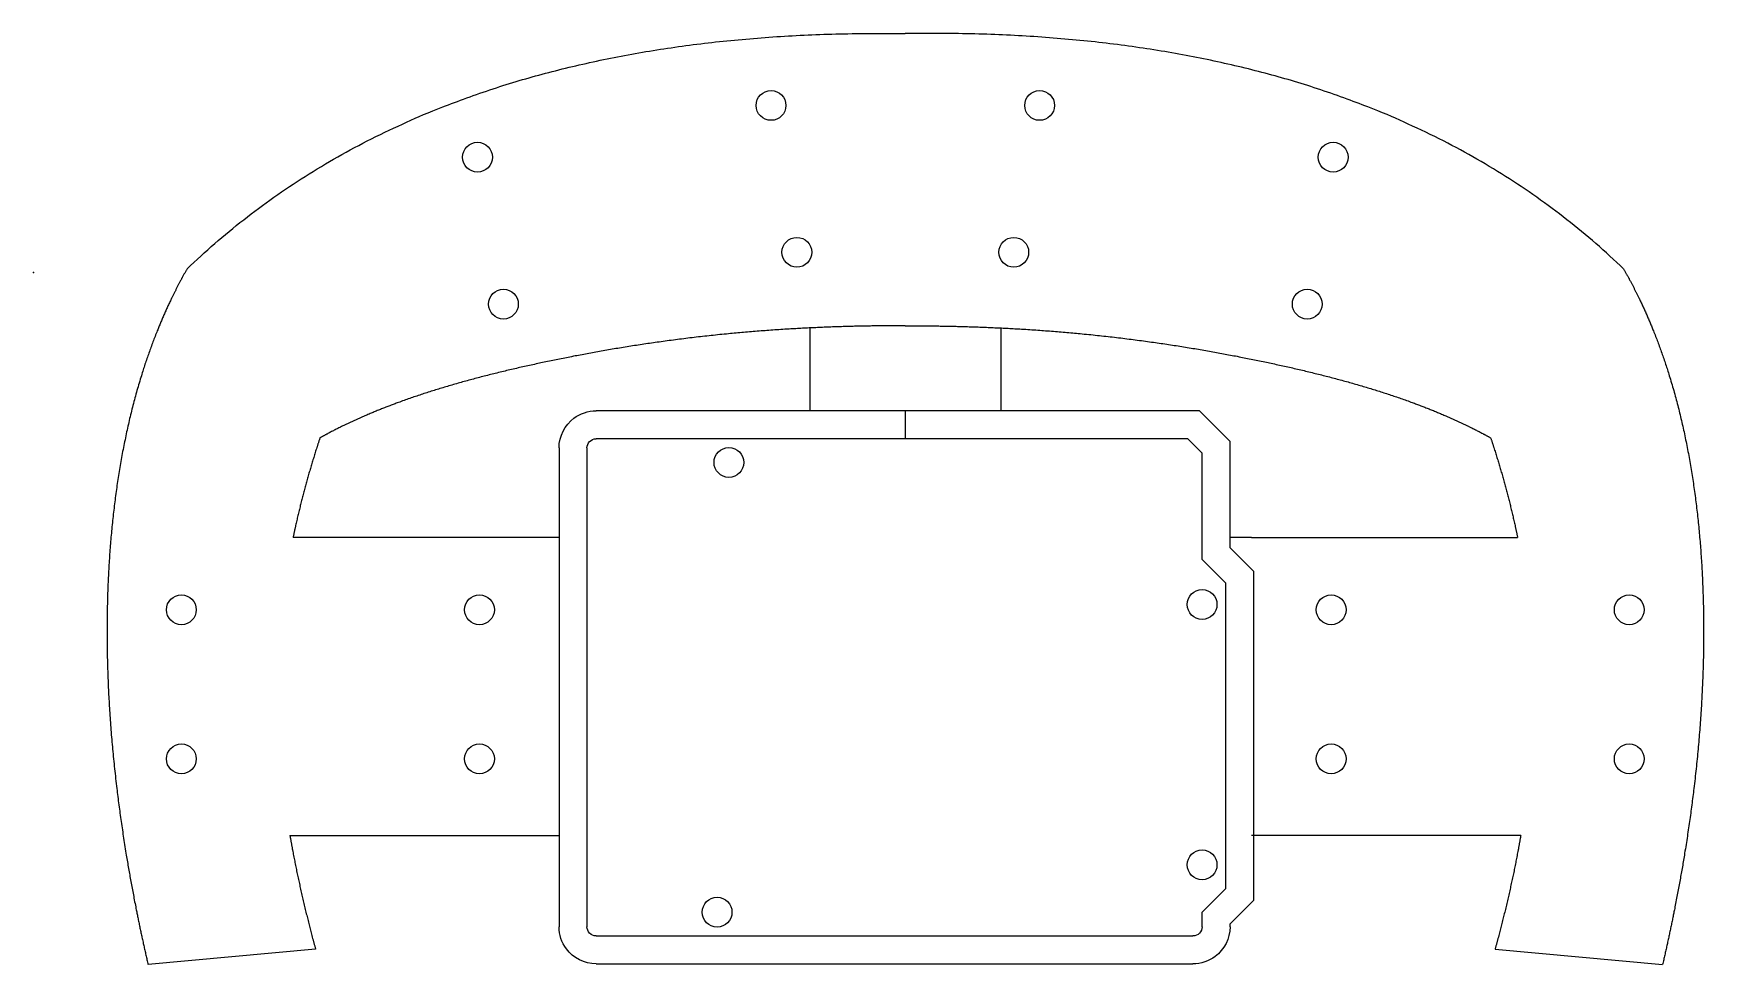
# Model space of a CAD drawing. Header units: millimetres. Extents: x -94 to 86, y 21 to 121.
import ezdxf

# ---------------------------------------------------------------- set-up
doc = ezdxf.new("R2010")
doc.units = ezdxf.units.MM
doc.layers.get('0').update_dxf_attribs({"linetype": 'CONTINUOUS'})

msp = doc.modelspace()

# ---------------------------------------------------------------- linework, layer by layer
for p, q in [((-10.25, 89.02), (-10.25, 80.13)), ((10.25, 89.02), (10.25, 80.13)), ((31.58, 80.13), (-33.19, 80.13)), ((0, 80.13), (0, 77.13)), ((34.86, 76.85), (31.58, 80.13)), ((30.34, 77.13), (-33.19, 77.13)), ((30.34, 77.13), (-33.19, 77.13)), ((31.86, 75.6), (30.34, 77.13)), ((31.86, 75.6), (30.34, 77.13)), ((-37.18, 76.14), (-37.18, 24.77)), ((-34.18, 76.14), (-34.18, 24.77)), ((-34.18, 76.14), (-34.18, 24.77)), ((31.86, 64.18), (31.86, 75.6)), ((31.86, 64.18), (31.86, 75.6)), ((34.86, 65.42), (34.86, 76.85)), ((-37.18, 66.55), (-65.73, 66.55)), ((37.18, 66.55), (34.86, 66.55)), ((37.18, 66.55), (65.73, 66.55)), ((37.4, 62.88), (34.86, 65.42)), ((34.4, 61.64), (31.86, 64.18)), ((34.4, 61.64), (31.86, 64.18)), ((37.4, 27.63), (37.4, 62.88)), ((34.4, 28.87), (34.4, 61.64)), ((34.4, 28.87), (34.4, 61.64)), ((-66.07, 34.55), (-37.18, 34.55)), ((66.07, 34.55), (37.18, 34.55)), ((31.86, 26.33), (34.4, 28.87)), ((31.86, 26.33), (34.4, 28.87)), ((34.86, 25.09), (37.4, 27.63)), ((31.86, 24.77), (31.86, 26.33)), ((31.86, 24.77), (31.86, 26.33)), ((-33.19, 23.79), (30.86, 23.79)), ((-33.19, 23.79), (30.86, 23.79)), ((30.86, 23.79), (30.87, 23.79)), ((30.86, 23.79), (30.87, 23.79)), ((34.86, 24.77), (34.86, 25.09)), ((-63.31, 22.35), (-81.3, 20.71)), ((63.31, 22.35), (81.3, 20.71)), ((-33.19, 20.79), (30.86, 20.79)), ((30.86, 20.79), (30.87, 20.79))]:
    msp.add_line(p, q)
for centre in [(-14.42, 112.9), (14.42, 112.9), (-45.93, 107.34), (45.93, 107.34), (-11.64, 97.14), (11.64, 97.14), (-43.15, 91.58), (43.15, 91.58), (-18.94, 74.59), (-18.94, 74.59), (-77.72, 58.78), (-77.72, 58.78), (-45.72, 58.78), (-45.72, 58.78), (31.86, 59.35), (31.86, 59.35), (45.72, 58.78), (45.72, 58.78), (77.72, 58.78), (77.72, 58.78), (-77.72, 42.78), (-77.72, 42.78), (-45.72, 42.78), (-45.72, 42.78), (45.72, 42.78), (45.72, 42.78), (77.72, 42.78), (77.72, 42.78), (31.86, 31.41), (31.86, 31.41), (-20.21, 26.33), (-20.21, 26.33)]:
    msp.add_circle(centre, 1.6)
for points, degree in [([(-77.11, 95.37), (-50, 121.36), (0, 120.61)], 2), ([(77.11, 95.37), (50, 121.36), (0, 120.61)], 2), ([(-77.11, 95.37), (-77.78, 94.19), (-79.06, 91.76), (-80.75, 87.99), (-82.57, 82.7), (-84.19, 75.72), (-85.23, 68.47), (-85.74, 61.02), (-85.78, 53.41), (-85.37, 45.62), (-84.51, 37.63), (-83.46, 31.02), (-82.47, 25.92), (-81.7, 22.46), (-81.3, 20.71)], 5), ([(77.11, 95.37), (77.78, 94.19), (79.06, 91.76), (80.75, 87.99), (82.57, 82.7), (84.19, 75.72), (85.23, 68.47), (85.74, 61.02), (85.78, 53.41), (85.37, 45.62), (84.51, 37.63), (83.46, 31.02), (82.47, 25.92), (81.7, 22.46), (81.3, 20.71)], 5), ([(0, 89.26), (-1.72, 89.26), (-5.07, 89.23), (-9.88, 89.09), (-15.87, 88.74), (-22.79, 88.05), (-29.27, 87.15), (-35.46, 86.06), (-41.46, 84.81), (-47.28, 83.37), (-52.86, 81.68), (-57.06, 80.08), (-60.03, 78.72), (-61.92, 77.74), (-62.84, 77.23)], 5), ([(0, 89.26), (1.72, 89.26), (5.07, 89.23), (9.88, 89.09), (15.87, 88.74), (22.79, 88.05), (29.27, 87.15), (35.46, 86.06), (41.46, 84.81), (47.28, 83.37), (52.86, 81.68), (57.06, 80.08), (60.03, 78.72), (61.92, 77.74), (62.84, 77.23)], 5), ([(-34.18, 76.14), (-34.18, 76.69), (-33.74, 77.13), (-33.19, 77.13)], 3), ([(-34.18, 76.14), (-34.18, 76.69), (-33.74, 77.13), (-33.19, 77.13)], 3), ([(-33.19, 23.79), (-33.74, 23.79), (-34.18, 24.22), (-34.18, 24.77)], 3), ([(-33.19, 23.79), (-33.74, 23.79), (-34.18, 24.22), (-34.18, 24.77)], 3), ([(31.86, 24.77), (31.86, 24.22), (31.42, 23.79), (30.87, 23.79)], 3), ([(31.86, 24.77), (31.86, 24.22), (31.42, 23.79), (30.87, 23.79)], 3)]:
    msp.add_open_spline(points, degree=degree)
for points, degree, knots in [([(-37.18, 76.14), (-37.18, 77.41), (-36.55, 78.61), (-35.58, 79.34), (-34.91, 79.84), (-34.06, 80.13), (-33.19, 80.13)], 3, [-12.253985, -12.253985, -12.253985, -12.253985, -11.660115, -11.660115, -11.660115, -11.253985, -11.253985, -11.253985, -11.253985]), ([(-62.84, 77.23), (-63.19, 76.19), (-63.85, 74.11), (-64.46, 71.98), (-65.01, 69.84), (-65.49, 67.69), (-65.72, 66.59), (-65.73, 66.55)], 5, [0, 0, 0, 0, 0, 0, 0.1, 0.2, 0.2037485, 0.2037485, 0.2037485, 0.2037485, 0.2037485, 0.2037485]), ([(62.84, 77.23), (63.19, 76.19), (63.85, 74.11), (64.46, 71.98), (65.01, 69.84), (65.49, 67.69), (65.72, 66.59), (65.73, 66.55)], 5, [0, 0, 0, 0, 0, 0, 0.1, 0.2, 0.2037485, 0.2037485, 0.2037485, 0.2037485, 0.2037485, 0.2037485]), ([(-66.07, 34.55), (-66.04, 34.4), (-65.82, 33.12), (-65.36, 30.7), (-64.83, 28.26), (-64.24, 25.81), (-63.63, 23.5), (-63.31, 22.35)], 5, [0.7870316, 0.7870316, 0.7870316, 0.7870316, 0.7870316, 0.7870316, 0.8, 0.9, 1, 1, 1, 1, 1, 1]), ([(66.07, 34.55), (66.04, 34.4), (65.82, 33.12), (65.36, 30.7), (64.83, 28.26), (64.24, 25.81), (63.63, 23.5), (63.31, 22.35)], 5, [0.7870316, 0.7870316, 0.7870316, 0.7870316, 0.7870316, 0.7870316, 0.8, 0.9, 1, 1, 1, 1, 1, 1]), ([(-33.19, 20.79), (-34.46, 20.79), (-35.66, 21.41), (-36.39, 22.39), (-36.89, 23.06), (-37.18, 23.91), (-37.18, 24.77)], 3, [-14.338644, -14.338644, -14.338644, -14.338644, -13.744778, -13.744778, -13.744778, -13.338644, -13.338644, -13.338644, -13.338644]), ([(34.86, 24.77), (34.86, 23.5), (34.24, 22.3), (33.26, 21.58), (32.59, 21.08), (31.74, 20.79), (30.87, 20.79)], 3, [-4.1693187, -4.1693187, -4.1693187, -4.1693187, -3.5754604, -3.5754604, -3.5754604, -3.1693188, -3.1693188, -3.1693188, -3.1693188])]:
    msp.add_open_spline(points, degree=degree, knots=knots)
msp.add_point((-93.61, 94.97))

doc.saveas('drawing.dxf')
